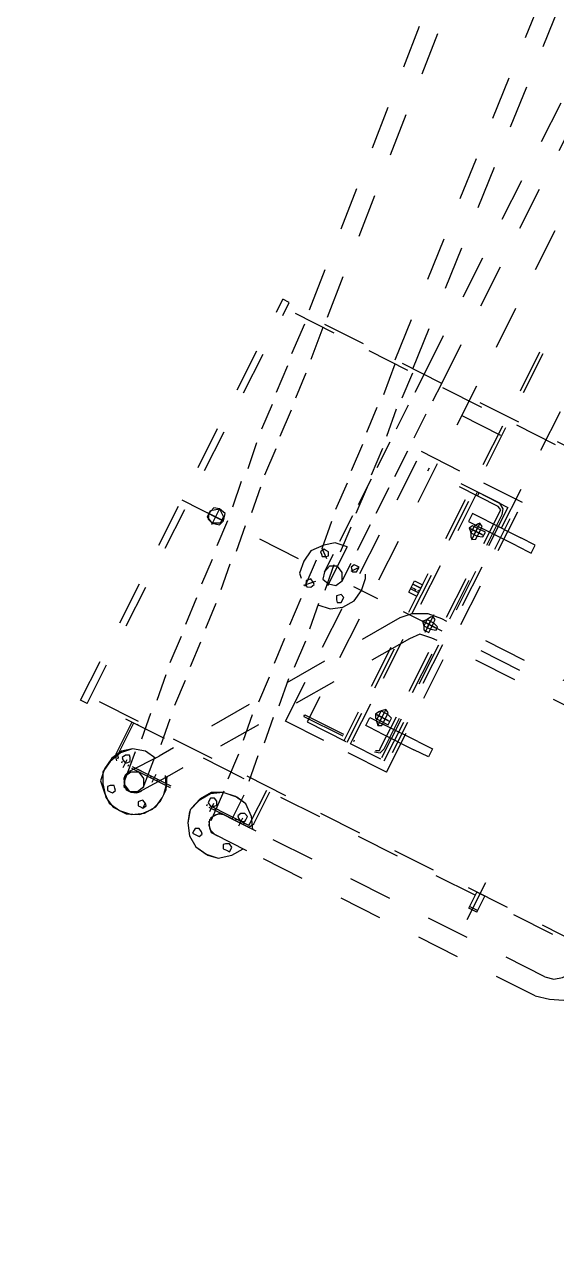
# Model space of a CAD drawing. Header units: metres. Extents: x 0 to 547597, y 0 to 1844684.
# Drawn here: x 543432.332 to 543433.557, y 1844537.745 to 1844540.549 of the extents above; entities that cross this region are included whole.
import ezdxf

# ---------------------------------------------------------------- set-up
doc = ezdxf.new("R2010")
doc.units = ezdxf.units.M
doc.linetypes.add('DASHED', pattern=[0.75, 0.5, -0.25])
doc.layers.add('5_Thep', color=4, linetype='Continuous')
doc.layers.add('TB220kVtuonglai', color=8, linetype='DASHED')

# ---------------------------------------------------------------- blocks, each defined once
blk = doc.blocks.new('MBA220-MB')
at = {"color": 1}
for points in [[(4938.9, 1293.6), (4938.9, -1301.9)], [(5955.6, 1293.6), (5955.6, -1301.9)], [(6100.2, -78.5), (6092, -45.5), (6079.6, -16.5), (6058.9, 4.1), (6025.8, 16.5), (5996.9, 24.8)], [(6050.6, -78.5), (6046.5, -57.9), (6034.1, -41.3), (6017.6, -28.9), (5996.9, -24.8), (5720, -24.8)], [(5947.3, -37.2), (5947.3, -161.2)], [(6050.6, -78.5), (6050.6, -822.5)], [(6100.2, -78.5), (6100.2, -822.5)], [(5422.4, -248), (5422.4, -661.3)], [(5472, -248), (5472, -661.3)], [(5947.3, -227.3), (5947.3, -355.4)], [(6013.4, -297.6), (5918.4, -297.6)], [(5988.6, -285.2), (5947.3, -285.2), (5947.3, -305.8)], [(5988.6, -305.8), (5947.3, -305.8)], [(5984.5, -285.2), (5984.5, -305.8)], [(5988.6, -285.2), (5988.6, -305.8)], [(5447.2, -748.1), (5447.2, -367.8)], [(5947.3, -417.4), (5947.3, -545.5)], [(5195.1, -545.5), (5174.5, -545.5), (5174.5, -582.7)], [(5195.1, -582.7), (5195.1, -545.5)], [(5699.3, -545.5), (5720, -545.5), (5720, -582.7)], [(5699.3, -582.7), (5699.3, -545.5)], [(5174.5, -669.5), (5174.5, -582.7)], [(5195.1, -582.7), (5195.1, -669.5)], [(5699.3, -582.7), (5699.3, -669.5)], [(5720, -669.5), (5720, -582.7)], [(4947.1, -607.5), (4947.1, -731.5)], [(5224, -615.8), (5100.1, -615.8)], [(5100.1, -615.8), (5100.1, -715)], [(5414.2, -615.8), (5290.2, -615.8)], [(5604.3, -615.8), (5480.3, -615.8)], [(5794.4, -615.8), (5670.4, -615.8)], [(5794.4, -615.8), (5794.4, -715)], [(5947.3, -607.5), (5947.3, -735.7)], [(5773.7, -830.7), (5773.7, -632.3), (2508.7, -632.3), (2508.7, -830.7), (5773.7, -830.7)], [(4984.3, -830.7), (4984.3, -632.3)], [(5124.9, -640.6), (5224, -640.6)], [(5124.9, -719.1), (5124.9, -640.6)], [(5145.5, -644.7), (5133.1, -648.9), (5124.9, -661.3)], [(5224, -624.1), (5145.5, -624.1)], [(5224, -644.7), (5145.5, -644.7)], [(5290.2, -640.6), (5414.2, -640.6)], [(5414.2, -644.7), (5290.2, -644.7)], [(5480.3, -640.6), (5604.3, -640.6)], [(5604.3, -644.7), (5480.3, -644.7)], [(5670.4, -624.1), (5748.9, -624.1)], [(5670.4, -640.6), (5773.7, -640.6)], [(5748.9, -644.7), (5670.4, -644.7)], [(5765.5, -843.1), (5765.5, -661.3), (5761.3, -648.9), (5748.9, -644.7)], [(5773.7, -640.6), (5773.7, -719.1)], [(5124.9, -661.3), (5124.9, -843.1)], [(5224, -653), (5137.3, -653), (5133.1, -661.3)], [(5133.1, -661.3), (5133.1, -843.1)], [(5174.5, -669.5), (5174.5, -706.7), (5195.1, -706.7), (5195.1, -669.5)], [(5215.8, -690.2), (5215.8, -673.7), (5211.6, -661.3), (5199.2, -661.3), (5199.2, -673.7)], [(5207.5, -698.5), (5207.5, -661.3)], [(5207.5, -665.4), (5207.5, -694.3)], [(5414.2, -653), (5290.2, -653)], [(5422.4, -661.3), (5426.6, -694.3), (5443.1, -727.4), (5463.8, -748.1)], [(5455.5, -690.2), (5455.5, -673.7), (5451.4, -661.3), (5443.1, -661.3), (5439, -673.7)], [(5447.2, -698.5), (5447.2, -661.3)], [(5447.2, -665.4), (5447.2, -694.3)], [(5472, -661.3), (5476.2, -690.2), (5496.8, -706.7)], [(5604.3, -653), (5480.3, -653)], [(5748.9, -653), (5670.4, -653)], [(5695.2, -690.2), (5695.2, -661.3), (5678.7, -661.3), (5674.5, -673.7)], [(5686.9, -698.5), (5686.9, -661.3)], [(5686.9, -665.4), (5686.9, -694.3)], [(5720, -669.5), (5720, -706.7), (5699.3, -706.7), (5699.3, -669.5)], [(5761.3, -843.1), (5761.3, -661.3), (5757.2, -653), (5748.9, -653)], [(5199.2, -673.7), (5191, -673.7), (5186.8, -681.9), (5191, -686.1), (5199.2, -690.2)], [(5186.8, -681.9), (5228.2, -681.9)], [(5199.2, -673.7), (5215.8, -673.7)], [(5199.2, -690.2), (5199.2, -673.7)], [(5215.8, -681.9), (5199.2, -681.9)], [(5199.2, -690.2), (5215.8, -690.2)], [(5199.2, -690.2), (5199.2, -694.3), (5207.5, -698.5), (5211.6, -694.3), (5215.8, -690.2)], [(5215.8, -690.2), (5224, -686.1), (5228.2, -681.9), (5224, -673.7), (5215.8, -673.7)], [(5422.4, -681.9), (5467.9, -681.9)], [(5439, -673.7), (5430.7, -673.7), (5426.6, -681.9), (5430.7, -686.1), (5439, -690.2)], [(5439, -673.7), (5455.5, -673.7)], [(5439, -690.2), (5439, -673.7)], [(5455.5, -681.9), (5439, -681.9)], [(5439, -690.2), (5455.5, -690.2)], [(5439, -690.2), (5443.1, -694.3), (5447.2, -698.5), (5451.4, -694.3), (5455.5, -690.2)], [(5455.5, -690.2), (5463.8, -686.1), (5463.8, -681.9), (5463.8, -673.7), (5455.5, -673.7)], [(5674.5, -673.7), (5670.4, -673.7), (5666.3, -681.9), (5670.4, -686.1), (5674.5, -690.2)], [(5666.3, -681.9), (5707.6, -681.9)], [(5674.5, -673.7), (5699.3, -673.7)], [(5674.5, -690.2), (5674.5, -673.7)], [(5695.2, -681.9), (5674.5, -681.9)], [(5674.5, -690.2), (5699.3, -690.2)], [(5674.5, -690.2), (5678.7, -694.3), (5686.9, -698.5), (5695.2, -694.3), (5695.2, -690.2)], [(5699.3, -690.2), (5703.5, -686.1), (5707.6, -681.9), (5703.5, -673.7), (5699.3, -673.7)], [(4872.7, -727.4), (4748.8, -727.4)], [(5062.9, -727.4), (4938.9, -727.4)], [(5133.1, -715), (5124.9, -715)], [(5124.9, -719.1), (5124.9, -719.1)], [(5133.1, -719.1), (5124.9, -719.1)], [(5253, -727.4), (5129, -727.4)], [(5224, -719.1), (5133.1, -719.1)], [(5414.2, -719.1), (5290.2, -719.1)], [(5443.1, -727.4), (5319.1, -727.4)], [(5604.3, -719.1), (5480.3, -719.1)], [(5496.8, -706.7), (6025.8, -1058)], [(5633.2, -727.4), (5509.2, -727.4)], [(5761.3, -719.1), (5670.4, -719.1)], [(5773.7, -727.4), (5699.3, -727.4)], [(5765.5, -715), (5761.3, -715)], [(5765.5, -719.1), (5761.3, -719.1)], [(5773.7, -719.1), (5765.5, -719.1)], [(4872.7, -735.7), (4748.8, -735.7)], [(5062.9, -735.7), (4938.9, -735.7)], [(5253, -735.7), (5129, -735.7)], [(5443.1, -735.7), (5319.1, -735.7)], [(5372.8, -756.3), (5372.8, -735.7)], [(5372.8, -735.7), (5401.8, -735.7), (5401.8, -735.7)], [(5377, -735.7), (5372.8, -735.7)], [(5401.8, -756.3), (5372.8, -756.3)], [(5401.8, -735.7), (5377, -735.7)], [(5381.1, -735.7), (5381.1, -756.3)], [(5381.1, -756.3), (5381.1, -735.7), (5393.5, -735.7), (5381.1, -735.7)], [(5381.1, -735.7), (5381.1, -735.7)], [(5389.4, -735.7), (5389.4, -739.8)], [(5389.4, -748.1), (5389.4, -743.9)], [(5389.4, -748.1), (5389.4, -756.3)], [(5393.5, -735.7), (5393.5, -756.3)], [(5393.5, -735.7), (5393.5, -756.3)], [(5393.5, -735.7), (5393.5, -735.7)], [(5401.8, -756.3), (5401.8, -735.7)], [(5463.8, -748.1), (5996.9, -1099.4)], [(5633.2, -735.7), (5509.2, -735.7)], [(5773.7, -735.7), (5699.3, -735.7)], [(5100.1, -777), (5100.1, -876.2)], [(5794.4, -777), (5794.4, -876.2)], [(4947.1, -797.7), (4947.1, -921.6)], [(5947.3, -797.7), (5947.3, -925.8)], [(5447.2, -876.2), (5447.2, -814.2)], [(6038.2, -834.9), (5955.6, -834.9)], [(6050.6, -830.7), (6025.8, -847.3), (6005.2, -872.1), (6001, -901), (6005.2, -929.9), (6021.7, -954.7), (6046.5, -971.2), (6075.4, -979.5), (6104.4, -971.2), (6129.2, -954.7), (6145.7, -929.9), (6149.8, -901), (6145.7, -872.1), (6125, -847.3), (6100.2, -830.7)], [(6050.6, -830.7), (6025.8, -847.3), (6005.2, -872.1), (6001, -896.8), (6005.2, -929.9), (6017.6, -954.7), (6042.4, -971.2), (6071.3, -979.5)], [(6050.6, -843.1), (6046.5, -839), (6038.2, -834.9)], [(6050.6, -905.1), (6054.8, -917.5), (6063, -925.8), (6075.4, -929.9), (6087.8, -925.8), (6096.1, -917.5), (6100.2, -905.1), (6100.2, -822.5)], [(6050.6, -822.5), (6050.6, -905.1)], [(6079.6, -979.5), (6104.4, -971.2), (6129.2, -954.7), (6145.7, -929.9), (6149.8, -896.8), (6145.7, -872.1), (6125, -847.3), (6100.2, -830.7)], [(5133.1, -843.1), (5124.9, -843.1)], [(5372.8, -929.9), (5521.6, -929.9), (5517.5, -901), (5501, -876.2), (5476.2, -859.7), (5447.2, -855.5), (5418.3, -859.7), (5410, -863.8)], [(5521.6, -929.9), (5517.5, -901), (5501, -876.2), (5476.2, -859.7), (5447.2, -855.5), (5418.3, -859.7), (5410, -863.8)], [(5765.5, -843.1), (5761.3, -843.1)], [(6038.2, -843.1), (5955.6, -843.1)], [(6046.5, -863.8), (6042.4, -855.5), (6038.2, -855.5), (6030, -855.5), (6025.8, -863.8), (6030, -872.1), (6038.2, -876.2), (6042.4, -872.1), (6046.5, -863.8)], [(6046.5, -863.8), (6042.4, -855.5), (6038.2, -855.5), (6030, -855.5), (6025.8, -863.8), (6030, -872.1), (6038.2, -876.2), (6042.4, -872.1), (6046.5, -863.8)], [(6046.5, -843.1), (6042.4, -843.1), (6038.2, -843.1)], [(6038.2, -863.8), (6058.9, -863.8)], [(6046.5, -843.1), (6046.5, -1182)], [(6046.5, -855.5), (6050.6, -855.5)], [(6050.6, -843.1), (6050.6, -1182)], [(6120.9, -863.8), (6120.9, -855.5), (6112.6, -855.5), (6108.5, -855.5), (6104.4, -863.8), (6108.5, -872.1), (6112.6, -876.2), (6120.9, -872.1), (6120.9, -863.8)], [(6120.9, -863.8), (6120.9, -855.5), (6112.6, -855.5), (6108.5, -855.5), (6104.4, -863.8), (6108.5, -872.1), (6112.6, -876.2), (6120.9, -872.1), (6120.9, -863.8)], [(5224, -876.2), (5100.1, -876.2)], [(5414.2, -876.2), (5290.2, -876.2)], [(5418.3, -896.8), (5401.8, -884.5)], [(5418.3, -892.7), (5414.2, -884.5), (5401.8, -884.5), (5401.8, -892.7), (5401.8, -896.8), (5410, -901), (5414.2, -896.8), (5418.3, -892.7)], [(5418.3, -892.7), (5414.2, -884.5), (5401.8, -884.5), (5401.8, -892.7), (5401.8, -896.8), (5410, -901), (5414.2, -896.8), (5418.3, -892.7)], [(5496.8, -892.7), (5492.7, -884.5), (5480.3, -884.5), (5476.2, -892.7), (5480.3, -896.8), (5484.4, -901), (5492.7, -896.8), (5496.8, -892.7)], [(5496.8, -892.7), (5492.7, -884.5), (5480.3, -884.5), (5476.2, -892.7), (5480.3, -896.8), (5484.4, -901), (5492.7, -896.8), (5496.8, -892.7)], [(5604.3, -876.2), (5480.3, -876.2)], [(5794.4, -876.2), (5670.4, -876.2)], [(5860.5, -896.8), (5798.5, -905.1)], [(5955.6, -888.6), (5893.6, -896.8)], [(6050.6, -884.5), (5988.6, -884.5)], [(6046.5, -876.2), (6050.6, -876.2)], [(6050.6, -896.8), (6050.6, -913.4), (6058.9, -921.6), (6071.3, -929.9)], [(6079.6, -929.9), (6092, -921.6), (6100.2, -913.4), (6100.2, -896.8)], [(4938.9, -905.1), (3773.4, -905.1)], [(4984.3, -905.1), (4938.9, -905.1)], [(5079.4, -905.1), (5017.4, -905.1)], [(5178.6, -905.1), (5112.5, -905.1)], [(5273.6, -905.1), (5207.5, -905.1)], [(5368.7, -905.1), (5302.6, -905.1)], [(5447.2, -905.1), (5401.8, -905.1)], [(5467.9, -929.9), (5463.8, -913.4), (5447.2, -905.1), (5430.7, -913.4), (5422.4, -929.9), (5430.7, -946.4), (5447.2, -950.6), (5463.8, -946.4), (5467.9, -929.9)], [(5579.5, -921.6), (5517.5, -929.9)], [(5674.5, -913.4), (5608.4, -917.5)], [(5769.6, -905.1), (5703.5, -913.4)], [(5955.6, -901), (5955.6, -905.1)], [(4938.9, -950.6), (3773.4, -950.6)], [(4984.3, -950.6), (4938.9, -950.6)], [(5079.4, -950.6), (5017.4, -950.6)], [(5178.6, -950.6), (5112.5, -950.6)], [(5273.6, -950.6), (5207.5, -950.6)], [(5294.3, -946.4), (5228.2, -950.6)], [(5368.7, -950.6), (5302.6, -950.6)], [(5389.4, -938.2), (5327.4, -942.3)], [(5372.8, -929.9), (5377, -958.8), (5393.5, -979.5), (5418.3, -1000.2), (5447.2, -1004.3), (5476.2, -1000.2), (5484.4, -991.9)], [(5372.8, -929.9), (5521.6, -929.9)], [(5372.8, -929.9), (5377, -958.8), (5393.5, -979.5), (5418.3, -1000.2), (5447.2, -1004.3), (5476.2, -1000.2), (5484.4, -991.9)], [(5447.2, -950.6), (5401.8, -950.6)], [(5484.4, -929.9), (5422.4, -938.2)], [(5447.2, -1318.4), (5447.2, -938.2)], [(5521.6, -929.9), (5521.6, -929.9)], [(5521.6, -929.9), (5521.6, -929.9)], [(5782, -950.6), (5720, -954.7)], [(5877.1, -942.3), (5815.1, -950.6)], [(5972.1, -934), (5910.1, -938.2)], [(6075.4, -925.8), (6001, -929.9)], [(6046.5, -942.3), (6042.4, -934), (6038.2, -929.9), (6030, -934), (6025.8, -942.3), (6030, -950.6), (6038.2, -950.6), (6042.4, -950.6), (6046.5, -942.3)], [(6046.5, -942.3), (6042.4, -934), (6038.2, -929.9), (6030, -934), (6025.8, -942.3), (6030, -950.6), (6038.2, -950.6), (6042.4, -950.6), (6046.5, -942.3)], [(6038.2, -938.2), (6058.9, -938.2)], [(6046.5, -929.9), (6050.6, -929.9)], [(6046.5, -950.6), (6050.6, -950.6)], [(6120.9, -942.3), (6120.9, -934), (6112.6, -929.9), (6108.5, -934), (6104.4, -942.3), (6108.5, -950.6), (6112.6, -950.6), (6120.9, -950.6), (6120.9, -942.3)], [(6120.9, -942.3), (6120.9, -934), (6112.6, -929.9), (6108.5, -934), (6104.4, -942.3), (6108.5, -950.6), (6112.6, -950.6), (6120.9, -950.6), (6120.9, -942.3)], [(4938.9, -979.5), (3789.9, -1074.6)], [(5009.1, -971.2), (4947.1, -975.4)], [(5104.2, -963), (5038.1, -971.2)], [(5199.2, -954.7), (5133.1, -958.8)], [(5401.8, -979.5), (5335.6, -987.8)], [(5418.3, -958.8), (5401.8, -979.5)], [(5418.3, -971.2), (5414.2, -963), (5410, -958.8), (5401.8, -963), (5401.8, -971.2), (5401.8, -975.4), (5410, -979.5), (5414.2, -975.4), (5418.3, -971.2)], [(5418.3, -971.2), (5414.2, -963), (5410, -958.8), (5401.8, -963), (5401.8, -971.2), (5401.8, -975.4), (5410, -979.5), (5414.2, -975.4), (5418.3, -971.2)], [(5496.8, -975.4), (5430.7, -979.5)], [(5476.2, -958.8), (5496.8, -979.5)], [(5496.8, -971.2), (5492.7, -963), (5484.4, -958.8), (5480.3, -963), (5476.2, -971.2), (5480.3, -975.4), (5484.4, -979.5), (5492.7, -975.4), (5496.8, -971.2)], [(5496.8, -971.2), (5492.7, -963), (5484.4, -958.8), (5480.3, -963), (5476.2, -971.2), (5480.3, -975.4), (5484.4, -979.5), (5492.7, -975.4), (5496.8, -971.2)], [(5591.9, -967.1), (5525.8, -971.2)], [(5686.9, -958.8), (5624.9, -963)], [(4947.1, -987.8), (4947.1, -1111.8)], [(5116.6, -1008.4), (5054.6, -1012.6)], [(5211.6, -1000.2), (5145.5, -1004.3)], [(5306.7, -991.9), (5240.6, -996)], [(5947.3, -987.8), (5947.3, -1115.9)], [(4938.9, -1025), (3794, -1120)], [(5021.5, -1012.6), (4947.1, -1020.8)], [(6005.2, -1103.5), (6001, -1132.4), (6009.3, -1161.4), (6030, -1182), (6058.9, -1194.4), (6087.8, -1198.6), (6112.6, -1186.2), (6137.4, -1165.5), (6149.8, -1140.7), (6149.8, -1107.6), (6137.4, -1078.7), (6112.6, -1058), (6087.8, -1049.8), (6058.9, -1049.8), (6030, -1062.2)], [(6005.2, -1103.5), (6001, -1132.4), (6009.3, -1161.4), (6025.8, -1182), (6050.6, -1194.4), (6079.6, -1198.6), (6108.5, -1194.4), (6129.2, -1173.8), (6145.7, -1153.1), (6149.8, -1124.2), (6145.7, -1095.2), (6129.2, -1070.4), (6104.4, -1053.9), (6079.6, -1049.8)], [(6025.8, -1058), (6092, -1103.5)], [(6071.3, -1049.8), (6050.6, -1053.9), (6030, -1066.3)], [(6038.2, -1087), (6058.9, -1087)], [(6046.5, -1078.7), (6050.6, -1078.7)], [(6120.9, -1087), (6120.9, -1078.7), (6112.6, -1074.6), (6108.5, -1078.7), (6104.4, -1087), (6108.5, -1091.1), (6112.6, -1095.2), (6120.9, -1091.1), (6120.9, -1087)], [(6120.9, -1087), (6120.9, -1078.7), (6112.6, -1078.7), (6108.5, -1078.7), (6104.4, -1087), (6108.5, -1091.1), (6112.6, -1095.2), (6120.9, -1091.1), (6120.9, -1087)], [(5815.1, -1124.2), (5877.1, -1120)], [(5910.1, -1115.9), (5972.1, -1107.6)], [(6058.9, -1144.8), (5996.9, -1099.4)], [(6005.2, -1107.6), (6079.6, -1099.4)], [(6046.5, -1095.2), (6050.6, -1095.2)], [(6046.5, -1120), (6046.5, -1128.3)], [(6046.5, -1128.3), (6046.5, -1120)], [(6100.2, -1124.2), (6092, -1107.6), (6075.4, -1099.4), (6058.9, -1107.6), (6050.6, -1124.2), (6058.9, -1140.7), (6075.4, -1149), (6092, -1140.7), (6100.2, -1124.2)], [(6058.9, -1140.7), (6071.3, -1149), (6079.6, -1149), (6092, -1140.7), (6100.2, -1132.4), (6100.2, -1120), (6096.1, -1107.6), (6087.8, -1099.4)], [(6058.9, -1144.8), (6071.3, -1149), (6083.7, -1144.8), (6096.1, -1140.7), (6100.2, -1124.2), (6096.1, -1111.8), (6092, -1103.5)], [(5529.9, -1153.1), (5591.9, -1144.8)], [(5624.9, -1140.7), (5686.9, -1136.6)], [(5720, -1132.4), (5782, -1128.3)], [(6013.4, -1153.1), (6087.8, -1144.8)], [(6071.3, -1149), (6079.6, -1149)], [(5244.7, -1177.9), (5310.8, -1173.8)], [(5339.8, -1169.6), (5401.8, -1161.4)], [(5434.8, -1161.4), (5496.8, -1153.1)], [(5728.3, -1177.9), (5794.4, -1173.8)], [(5823.3, -1169.6), (5885.3, -1161.4)], [(5918.4, -1161.4), (5980.4, -1153.1)], [(5955.6, -1173.8), (5955.6, -1177.9)], [(6046.5, -1161.4), (6042.4, -1157.2), (6038.2, -1153.1), (6030, -1157.2), (6025.8, -1161.4), (6030, -1169.6), (6038.2, -1173.8), (6042.4, -1169.6), (6046.5, -1161.4)], [(6046.5, -1161.4), (6042.4, -1157.2), (6038.2, -1153.1), (6030, -1157.2), (6025.8, -1161.4), (6030, -1169.6), (6038.2, -1173.8), (6042.4, -1169.6), (6046.5, -1161.4)], [(6038.2, -1161.4), (6058.9, -1161.4)], [(6046.5, -1153.1), (6050.6, -1153.1)], [(6046.5, -1169.6), (6050.6, -1169.6)], [(6120.9, -1161.4), (6120.9, -1157.2), (6112.6, -1153.1), (6108.5, -1157.2), (6104.4, -1161.4), (6108.5, -1169.6), (6112.6, -1173.8), (6120.9, -1169.6), (6120.9, -1161.4)], [(6120.9, -1161.4), (6120.9, -1157.2), (6112.6, -1153.1), (6108.5, -1157.2), (6104.4, -1161.4), (6108.5, -1169.6), (6112.6, -1173.8), (6120.9, -1169.6), (6120.9, -1161.4)], [(4947.1, -1177.9), (4947.1, -1301.9)], [(4947.1, -1206.8), (5025.7, -1198.6)], [(5058.7, -1194.4), (5120.7, -1190.3)], [(5149.7, -1186.2), (5215.8, -1182)], [(5443.1, -1202.7), (5505.1, -1198.6)], [(5538.2, -1194.4), (5600.1, -1190.3)], [(5633.2, -1186.2), (5699.3, -1182)], [(5947.3, -1177.9), (5947.3, -1301.9)], [(5955.6, -1190.3), (6038.2, -1190.3), (6046.5, -1186.2), (6050.6, -1182)], [(5955.6, -1186.2), (6038.2, -1186.2), (6042.4, -1182), (6046.5, -1182)], [(3827.1, -1314.3), (4938.9, -1206.8)], [(5157.9, -1231.6), (5219.9, -1227.5)], [(5253, -1223.4), (5315, -1215.1)], [(5348, -1215.1), (5410, -1206.8)], [(5463.8, -1231.6), (5459.6, -1215.1), (5447.2, -1211), (5430.7, -1215.1), (5426.6, -1231.6), (5430.7, -1244), (5447.2, -1248.2), (5459.6, -1244), (5463.8, -1231.6), (5455.5, -1248.2), (5439, -1248.2), (5426.6, -1231.6), (5439, -1215.1), (5455.5, -1215.1), (5463.8, -1231.6)], [(5426.6, -1231.6), (5467.9, -1231.6)], [(5447.2, -1211), (5447.2, -1252.3)], [(3831.2, -1359.7), (4930.6, -1252.3)], [(4959.5, -1248.2), (5033.9, -1244)], [(5062.9, -1239.9), (5129, -1235.8)], [(4930.6, -1301.9), (4930.6, -1318.4)], [(5963.8, -1301.9), (5963.8, -1318.4), (4930.6, -1318.4)], [(5963.8, -1301.9), (4930.6, -1301.9)]]:
    blk.add_lwpolyline(points, dxfattribs=at)
blk = doc.blocks.new('mb moiTQK')
at = {"layer": 'TB220kVtuonglai', "ltscale": 3000, "xscale": 0.001, "yscale": 0.001, "zscale": 0.001}
blk.add_blockref('MBA220-MB', (-54.0517, -82.5102), dxfattribs=at)
blk = doc.blocks.new('ACAD-DinhViTuyenDz220kV')
blk.add_circle((543470.1879, 1844560.0696), 117.5514)
at = {"layer": '5_Thep', "rotation": 243.2403583287449}
blk.add_blockref('mb moiTQK', (543485.661, 1844458.313), dxfattribs=at)

msp = doc.modelspace()

# ---------------------------------------------------------------- block references
msp.add_blockref('ACAD-DinhViTuyenDz220kV', (0, 0))

doc.saveas('drawing.dxf')
